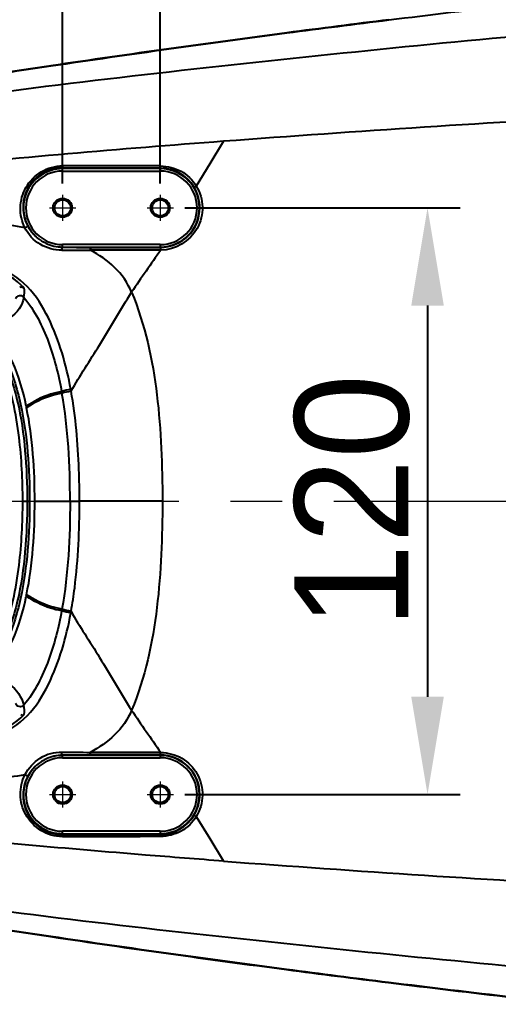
# Model space of a CAD drawing. Header units: millimetres. Extents: x 4086 to 8300, y 123 to 1549.
# Drawn here: x 6710.6 to 6740, y 1268.8 to 1329.6 of the extents above; entities that cross this region are included whole.
import ezdxf

# ---------------------------------------------------------------- set-up
doc = ezdxf.new("R2010")
doc.units = ezdxf.units.MM
doc.linetypes.add('CENTER2', pattern=[28.575, 19.05, -3.175, 3.175, -3.175])
doc.layers.add('中心线层', color=7, linetype='CENTER2', lineweight=0)
doc.layers.add('轮廓实线层', color=7, linetype='Continuous', lineweight=30)
doc.styles.add('思源黑', font='SourceHanSansCN-Normal.ttf')
doc.dimstyles.new('尺寸标注_3_10比例', dxfattribs={"dimtxt": 7, "dimasz": 6, "dimexe": 2, "dimexo": 1.5, "dimgap": 1, "dimtad": 1, "dimdec": 1, "dimlfac": 3.333333, "dimdsep": 46, "dimtxsty": '思源黑', "dimcen": 0.09, "dimadec": 0, "dimazin": 0, "dimtp": 0.01, "dimtm": 0.01, "dimtfac": 1, "dimtdec": 1, "dimtofl": 0, "dimtmove": 0, "dimatfit": 3, "dimfxl": 0, "dimtolj": 1, "dimarcsym": 0})

# ---------------------------------------------------------------- blocks, each defined once
blk = doc.blocks.new('*D2891')
at = {"layer": 'Defpoints', "color": 0}
for p in [(6719.248, 1318.055), (6719.248, 1282.055), (6735.664, 1282.055)]:
    blk.add_point(p, dxfattribs=at)
at = {"layer": '轮廓实线层', "color": 0, "lineweight": -2}
for p, q in [((6720.748, 1318.055), (6737.664, 1318.055)), ((6735.664, 1312.055), (6735.664, 1288.055)), ((6720.748, 1282.055), (6737.664, 1282.055))]:
    blk.add_line(p, q, dxfattribs=at)
at = {"layer": '轮廓实线层', "color": 0}
for points in [[(6736.664, 1312.055), (6734.664, 1312.055), (6735.664, 1318.055)], [(6734.664, 1288.055), (6736.664, 1288.055), (6735.664, 1282.055)]]:
    blk.add_solid(points, dxfattribs=at)
at = {"layer": '轮廓实线层', "color": 0, "insert": (6731.038, 1300.055), "char_height": 7, "attachment_point": 5, "rotation": 90, "style": '思源黑'}
blk.add_mtext('\\A1;120', dxfattribs=at)
blk = doc.blocks.new('*D2893')
at = {"layer": 'Defpoints', "color": 0}
for p in [(6761.998, 1339.023), (6761.998, 1321.055), (6719.248, 1318.055)]:
    blk.add_point(p, dxfattribs=at)
at = {"layer": '轮廓实线层', "color": 0, "lineweight": -2}
for p, q in [((6719.248, 1319.555), (6719.248, 1341.023)), ((6761.998, 1322.555), (6761.998, 1341.023)), ((6725.248, 1339.023), (6755.998, 1339.023))]:
    blk.add_line(p, q, dxfattribs=at)
at = {"layer": '轮廓实线层', "color": 0}
for points in [[(6725.248, 1340.023), (6725.248, 1338.023), (6719.248, 1339.023)], [(6755.998, 1338.023), (6755.998, 1340.023), (6761.998, 1339.023)]]:
    blk.add_solid(points, dxfattribs=at)
at = {"layer": '轮廓实线层', "color": 0, "insert": (6740.623, 1343.649), "char_height": 7, "attachment_point": 5, "style": '思源黑'}
blk.add_mtext('\\A1;142.5', dxfattribs=at)
blk = doc.blocks.new('*D2894')
at = {"layer": 'Defpoints', "color": 0}
for p in [(6719.248, 1353.4), (6713.248, 1318.055), (6719.248, 1318.055)]:
    blk.add_point(p, dxfattribs=at)
at = {"layer": '轮廓实线层', "color": 0, "lineweight": -2}
for p, q in [((6713.248, 1319.555), (6713.248, 1355.4)), ((6719.248, 1319.555), (6719.248, 1355.4)), ((6707.248, 1353.4), (6701.248, 1353.4)), ((6725.248, 1353.4), (6742.877, 1353.4))]:
    blk.add_line(p, q, dxfattribs=at)
at = {"layer": '轮廓实线层', "color": 0}
for points in [[(6707.248, 1352.4), (6707.248, 1354.4), (6713.248, 1353.4)], [(6725.248, 1354.4), (6725.248, 1352.4), (6719.248, 1353.4)]]:
    blk.add_solid(points, dxfattribs=at)
at = {"layer": '轮廓实线层', "color": 0, "insert": (6737.062, 1358.026), "char_height": 7, "attachment_point": 5, "style": '思源黑'}
blk.add_mtext('\\A1;20', dxfattribs=at)
blk = doc.blocks.new('*D2895')
at = {"layer": 'Defpoints', "color": 0}
for p in [(6713.248, 1339.002), (6713.248, 1318.055), (6680.248, 1300.055)]:
    blk.add_point(p, dxfattribs=at)
at = {"layer": '轮廓实线层', "color": 0, "lineweight": -2}
for p, q in [((6680.248, 1301.555), (6680.248, 1341.002)), ((6713.248, 1319.555), (6713.248, 1341.002)), ((6686.248, 1339.002), (6707.248, 1339.002))]:
    blk.add_line(p, q, dxfattribs=at)
at = {"layer": '轮廓实线层', "color": 0}
for points in [[(6686.248, 1340.002), (6686.248, 1338.002), (6680.248, 1339.002)], [(6707.248, 1338.002), (6707.248, 1340.002), (6713.248, 1339.002)]]:
    blk.add_solid(points, dxfattribs=at)
at = {"layer": '轮廓实线层', "color": 0, "insert": (6696.748, 1343.628), "char_height": 7, "attachment_point": 5, "style": '思源黑'}
blk.add_mtext('\\A1;110', dxfattribs=at)

msp = doc.modelspace()

# ---------------------------------------------------------------- linework, layer by layer
for p, q in [((6723.136, 1322.14), (6722.291, 1320.754)), ((6722.291, 1320.754), (6721.461, 1319.395)), ((6713.248, 1320.31), (6713.248, 1320.515)), ((6719.248, 1320.499), (6713.248, 1320.515)), ((6719.248, 1320.46), (6713.248, 1320.46)), ((6713.248, 1320.31), (6719.248, 1320.31)), ((6719.248, 1320.499), (6719.248, 1320.31)), ((6713.248, 1315.64), (6713.248, 1315.799)), ((6719.248, 1315.799), (6713.248, 1315.799)), ((6719.248, 1315.799), (6719.248, 1315.623)), ((6713.248, 1315.649), (6719.248, 1315.649)), ((6710.798, 1300.055), (6711.223, 1300.055)), ((6711.537, 1300.055), (6714.284, 1300.055)), ((6719.378, 1300.055), (6714.284, 1300.055)), ((6713.248, 1284.31), (6713.248, 1284.469)), ((6719.248, 1284.46), (6713.248, 1284.46)), ((6713.248, 1284.31), (6719.248, 1284.31)), ((6719.275, 1284.644), (6714.946, 1284.644)), ((6719.248, 1284.486), (6719.248, 1284.31)), ((6721.461, 1280.713), (6722.291, 1279.354)), ((6713.248, 1279.594), (6713.248, 1279.799)), ((6719.248, 1279.799), (6713.248, 1279.799)), ((6713.248, 1279.649), (6719.248, 1279.649)), ((6713.248, 1279.594), (6718.005, 1279.607)), ((6718.005, 1279.607), (6719.248, 1279.61)), ((6719.26, 1279.475), (6718.005, 1279.473)), ((6719.248, 1279.799), (6719.248, 1279.61)), ((6722.291, 1279.355), (6723.136, 1277.969))]:
    msp.add_line(p, q)
for centre, radius in [((6713.248, 1318.055), 0.585), ((6713.248, 1318.055), 0.495), ((6719.248, 1318.055), 0.585), ((6719.248, 1318.055), 0.495), ((6713.248, 1282.055), 0.585), ((6713.248, 1282.055), 0.495), ((6719.248, 1282.055), 0.585), ((6719.248, 1282.055), 0.495)]:
    msp.add_circle(centre, radius)
for centre, radius, start, end in [((6836.076, 501.615), 834.308, 96.020618, 97.076979), ((6846.07, 419.224), 917.329, 97.062436, 97.456974), ((6842.882, 445.506), 890.827, 97.06673, 97.472993), ((6833.766, 511.344), 824.39, 97.439978, 98.456834), ((6839.007, 472.899), 863.163, 97.454496, 98.425642), ((6810.146, 670.995), 663.002, 98.466766, 98.855048), ((6796.947, 757.426), 575.544, 98.434028, 98.881298), ((6817.707, 55.199), 1270.464, 93.153087, 94.268961), ((6782.26, 531.421), 792.925, 94.276239, 95.66362), ((6716.253, 669.525), 651.116, 89.735431, 90.263452), ((6713.248, 1318.055), 2.405, 90, 226.11623), ((6713.248, 1318.055), 2.255, 90, 270), ((6719.24, 1318.062), 2.437, 31.33845, 89.82046), ((6719.248, 1318.055), 2.405, 270, 90), ((6719.248, 1318.055), 2.255, 270, 90), ((6719.239, 1318.061), 2.437, 270.19495, 359.85319), ((6713.297, 1318.119), 2.486, 207.52613, 226.32676), ((6713.248, 1318.055), 2.405, 244.41371, 270), ((6710.69, 1777.672), 462.226, 270.31169, 270.52752), ((6716.919, 1658.049), 342.429, 269.38563, 269.67381), ((6717.415, 1794.311), 478.691, 269.70729, 270.21931), ((6891.647, 1194.1), 210.812, 144.85103, 145.70491), ((6690.564, 1302.68), 22.991, 10.00228, 10.27428), ((6688.893, 1302.303), 25.281, 10.25171, 10.48411), ((6692.335, 1302.034), 19.072, 11.36267, 11.64741), ((6692.335, 1298.075), 19.072, 348.35259, 348.63733), ((6690.564, 1297.429), 22.991, 349.72584, 349.99783), ((6688.895, 1297.806), 25.279, 349.51584, 349.74705), ((6905.629, 1415.683), 227.813, 214.32368, 215.11385), ((6713.248, 1282.055), 2.255, 90, 270), ((6713.276, 1282.013), 2.455, 115.7723, 133.69898), ((6713.248, 1282.055), 2.405, 90, 115.58661), ((6716.919, 942.061), 342.427, 90.32619, 90.61437), ((6717.415, 805.832), 478.658, 89.78067, 90.29273), ((6719.239, 1282.048), 2.438, 0.14544, 89.80386), ((6719.248, 1282.055), 2.405, 270, 90), ((6719.248, 1282.055), 2.255, 270, 90), ((6713.248, 1282.055), 2.405, 133.88488, 270), ((6713.297, 1281.99), 2.486, 133.67448, 152.47433), ((6719.24, 1282.047), 2.437, 270.17964, 328.65595), ((6713.219, 1281.38), 1.905, 270.4522, 271.21277), ((6716.21, 2680.914), 1401.442, 269.879377, 270.07341), ((6815.473, 2509.802), 1235.288, 265.713196, 266.860335), ((6809.56, 1925.184), 659.028, 261.141505, 261.531938), ((6796.878, 1842.233), 575.089, 261.117262, 261.564667), ((6833.983, 2090.367), 826.007, 261.543599, 262.558277), ((6838.965, 2126.905), 862.856, 261.573197, 262.544511), ((6845.689, 2177.694), 914.115, 262.539676, 262.935047), ((6842.889, 2154.66), 890.885, 262.525887, 262.931556), ((6836.777, 2104.36), 840.241, 262.923097, 263.972681), ((6836.093, 2098.637), 834.451, 262.921303, 263.978137)]:
    msp.add_arc(centre, radius, start, end)
for points, knots in [([(6697.854, 1323.441), (6705.885, 1324.793), (6722.113, 1326.755), (6738.365, 1328.373), (6746.524, 1329.096)], [0, 0, 0, 0, 0.498581, 1, 1, 1, 1]), ([(6710.933, 1316.838), (6710.747, 1317.214), (6710.549, 1318.076), (6710.911, 1319.37), (6711.873, 1320.378), (6712.8, 1320.626), (6713.259, 1320.634)], [0, 0, 0, 0, 0.239775, 0.481588, 0.737941, 1, 1, 1, 1]), ([(6713.248, 1320.515), (6713.257, 1320.52), (6713.25, 1320.573), (6713.259, 1320.605), (6713.259, 1320.634)], [0, 0, 0, 0, 0.272446, 1, 1, 1, 1]), ([(6719.248, 1320.499), (6719.26, 1320.504), (6719.25, 1320.566), (6719.259, 1320.602), (6719.26, 1320.634)], [0, 0, 0, 0, 0.303704, 1, 1, 1, 1]), ([(6719.26, 1320.634), (6719.694, 1320.608), (6720.583, 1320.417), (6721.23, 1319.764), (6721.461, 1319.395)], [0, 0, 0, 0, 0.500466, 1, 1, 1, 1]), ([(6713.248, 1320.515), (6712.601, 1320.517), (6711.29, 1319.97), (6710.806, 1318.659), (6710.816, 1318.055)], [0, 0, 0, 0, 0.516521, 1, 1, 1, 1]), ([(6721.461, 1319.395), (6721.689, 1319.01), (6721.96, 1318.104), (6721.54, 1316.324), (6720.143, 1315.434), (6719.275, 1315.465)], [0, 0, 0, 0, 0.253597, 0.508282, 1, 1, 1, 1]), ([(6721.321, 1319.329), (6721.333, 1319.318), (6721.391, 1319.364), (6721.431, 1319.377), (6721.461, 1319.395)], [0, 0, 0, 0, 0.31286, 1, 1, 1, 1]), ([(6710.933, 1316.837), (6709.717, 1317.058), (6707.289, 1317.314), (6704.853, 1317.52), (6703.65, 1317.515)], [0, 0, 0, 0, 0.506707, 1, 1, 1, 1]), ([(6711.092, 1316.97), (6711.096, 1316.962), (6711.062, 1316.888), (6710.992, 1316.859), (6710.933, 1316.838)], [0, 0, 0, 0, 0.127444, 1, 1, 1, 1]), ([(6713.205, 1315.453), (6712.745, 1315.457), (6711.808, 1315.7), (6711.124, 1316.417), (6710.933, 1316.838)], [0, 0, 0, 0, 0.499024, 1, 1, 1, 1]), ([(6713.248, 1315.64), (6713.239, 1315.639), (6713.196, 1315.577), (6713.201, 1315.51), (6713.205, 1315.453)], [0, 0, 0, 0, 0.124595, 1, 1, 1, 1]), ([(6714.97, 1315.626), (6714.953, 1315.622), (6714.954, 1315.545), (6714.946, 1315.503), (6714.946, 1315.466)], [0, 0, 0, 0, 0.320389, 1, 1, 1, 1]), ([(6719.275, 1315.465), (6718.553, 1315.457), (6717.11, 1315.476), (6715.667, 1315.453), (6714.946, 1315.466)], [0, 0, 0, 0, 0.500669, 1, 1, 1, 1]), ([(6717.486, 1312.883), (6717.247, 1313.447), (6716.522, 1314.487), (6715.484, 1315.172), (6714.946, 1315.466)], [0, 0, 0, 0, 0.500034, 1, 1, 1, 1]), ([(6719.248, 1315.623), (6719.259, 1315.62), (6719.264, 1315.564), (6719.27, 1315.529), (6719.269, 1315.499)], [0, 0, 0, 0, 0.290111, 1, 1, 1, 1]), ([(6713.752, 1306.903), (6713.612, 1307.66), (6713.267, 1309.166), (6712.437, 1311.323), (6711.215, 1313.326), (6709.877, 1314.195), (6709.167, 1314.483)], [0, 0, 0, 0, 0.250441, 0.500768, 0.75076, 1, 1, 1, 1]), ([(6710.798, 1300.055), (6710.798, 1301.363), (6710.697, 1303.404), (6710.256, 1306.085), (6709.546, 1308.528), (6707.936, 1310.895), (6705.457, 1312.582), (6702.832, 1313.412), (6699.987, 1313.527), (6696.772, 1313.402), (6691.833, 1312.978), (6686.728, 1312.347), (6681.666, 1311.668), (6678.15, 1310.894), (6674.941, 1309.591), (6672.178, 1307.424), (6669.961, 1304.25), (6669.376, 1301.518), (6669.376, 1300.055)], [0, 0, 0, 0, 0.069199, 0.107696, 0.143473, 0.203115, 0.254552, 0.299265, 0.346875, 0.404226, 0.469471, 0.60886, 0.67622, 0.739471, 0.798812, 0.857706, 0.922641, 1, 1, 1, 1]), ([(6710.859, 1312.572), (6710.795, 1312.649), (6710.563, 1312.708), (6710.387, 1312.557), (6710.359, 1312.467)], [0, 0, 0, 0, 0.513287, 1, 1, 1, 1]), ([(6713.771, 1306.802), (6714.313, 1307.77), (6715.632, 1309.75), (6716.808, 1311.815), (6717.486, 1312.883)], [0, 0, 0, 0, 0.467257, 1, 1, 1, 1]), ([(6717.485, 1312.883), (6718.319, 1310.883), (6719.231, 1306.57), (6719.378, 1302.23), (6719.377, 1300.055)], [0, 0, 0, 0, 0.498873, 1, 1, 1, 1]), ([(6710.859, 1312.573), (6710.792, 1312.064), (6710.119, 1311.151), (6709.072, 1310.912), (6708.6, 1310.978)], [0, 0, 0, 0, 0.518754, 1, 1, 1, 1]), ([(6710.869, 1312.56), (6711.538, 1311.758), (6712.492, 1309.842), (6713, 1307.811), (6713.186, 1306.78)], [0, 0, 0, 0, 0.499262, 1, 1, 1, 1]), ([(6707.435, 1311.455), (6708.216, 1310.797), (6709.569, 1309.186), (6710.562, 1306.226), (6710.986, 1303.158), (6711.073, 1301.089), (6711.073, 1300.055)], [0, 0, 0, 0, 0.248198, 0.497392, 0.748452, 1, 1, 1, 1]), ([(6707.889, 1311.253), (6708.618, 1310.569), (6709.856, 1308.932), (6710.746, 1306.032), (6711.143, 1303.055), (6711.223, 1301.054), (6711.223, 1300.055)], [0, 0, 0, 0, 0.249915, 0.499976, 0.75003, 1, 1, 1, 1]), ([(6711.014, 1305.885), (6710.822, 1306.814), (6710.3, 1308.657), (6709.239, 1310.277), (6708.6, 1310.978)], [0, 0, 0, 0, 0.500116, 1, 1, 1, 1]), ([(6713.186, 1306.781), (6712.953, 1306.74), (6712.183, 1306.561), (6711.478, 1306.182), (6711.014, 1305.885)], [0, 0, 0, 0, 0.300698, 1, 1, 1, 1]), ([(6713.206, 1306.673), (6712.972, 1306.634), (6712.203, 1306.458), (6711.496, 1306.085), (6711.033, 1305.792)], [0, 0, 0, 0, 0.301771, 1, 1, 1, 1]), ([(6714.284, 1300.055), (6714.284, 1300.706), (6714.248, 1302.96), (6714.057, 1305.218), (6713.77, 1306.797)], [0, 0, 0, 0, 0.288689, 1, 1, 1, 1]), ([(6669.376, 1300.055), (6669.376, 1298.591), (6669.961, 1295.859), (6672.178, 1292.685), (6674.941, 1290.518), (6678.15, 1289.215), (6681.666, 1288.441), (6686.728, 1287.762), (6691.833, 1287.131), (6696.772, 1286.707), (6699.987, 1286.582), (6702.832, 1286.697), (6705.457, 1287.527), (6707.936, 1289.214), (6709.546, 1291.581), (6710.256, 1294.024), (6710.697, 1296.705), (6710.798, 1298.746), (6710.798, 1300.055)], [0, 0, 0, 0, 0.077359, 0.142294, 0.201188, 0.260529, 0.32378, 0.39114, 0.530529, 0.595774, 0.653125, 0.700735, 0.745448, 0.796885, 0.856527, 0.892304, 0.930801, 1, 1, 1, 1]), ([(6711.073, 1300.055), (6711.073, 1299.02), (6710.986, 1296.951), (6710.562, 1293.883), (6709.569, 1290.923), (6708.216, 1289.312), (6707.435, 1288.654)], [0, 0, 0, 0, 0.251552, 0.502616, 0.751809, 1, 1, 1, 1]), ([(6711.223, 1300.055), (6711.223, 1299.055), (6711.142, 1297.053), (6710.746, 1294.076), (6709.855, 1291.176), (6708.618, 1289.539), (6707.888, 1288.856)], [0, 0, 0, 0, 0.249974, 0.500033, 0.750095, 1, 1, 1, 1]), ([(6713.77, 1293.312), (6713.856, 1293.785), (6714.193, 1296.017), (6714.284, 1298.28), (6714.284, 1300.055)], [0, 0, 0, 0, 0.213234, 1, 1, 1, 1]), ([(6719.377, 1300.055), (6719.378, 1297.879), (6719.231, 1293.539), (6718.319, 1289.226), (6717.485, 1287.226)], [0, 0, 0, 0, 0.501127, 1, 1, 1, 1]), ([(6708.6, 1289.131), (6709.239, 1289.832), (6710.3, 1291.452), (6710.822, 1293.295), (6711.014, 1294.224)], [0, 0, 0, 0, 0.499884, 1, 1, 1, 1]), ([(6713.186, 1293.329), (6712.953, 1293.369), (6712.183, 1293.548), (6711.478, 1293.927), (6711.014, 1294.224)], [0, 0, 0, 0, 0.300698, 1, 1, 1, 1]), ([(6713.206, 1293.436), (6712.972, 1293.475), (6712.203, 1293.651), (6711.496, 1294.024), (6711.033, 1294.317)], [0, 0, 0, 0, 0.301771, 1, 1, 1, 1]), ([(6713.186, 1293.329), (6713, 1292.298), (6712.492, 1290.267), (6711.538, 1288.351), (6710.869, 1287.549)], [0, 0, 0, 0, 0.500738, 1, 1, 1, 1]), ([(6713.77, 1293.312), (6714.015, 1292.829), (6714.621, 1291.894), (6715.896, 1289.89), (6716.801, 1288.291), (6717.486, 1287.226)], [0, 0, 0, 0, 0.228022, 0.46735, 1, 1, 1, 1]), ([(6709.167, 1285.626), (6709.877, 1285.915), (6711.215, 1286.783), (6712.437, 1288.786), (6713.267, 1290.943), (6713.612, 1292.449), (6713.752, 1293.206)], [0, 0, 0, 0, 0.24924, 0.499232, 0.749559, 1, 1, 1, 1]), ([(6708.6, 1289.131), (6709.071, 1289.203), (6710.143, 1288.959), (6710.743, 1288.036), (6710.859, 1287.536)], [0, 0, 0, 0, 0.481391, 1, 1, 1, 1]), ([(6710.87, 1287.548), (6710.804, 1287.47), (6710.573, 1287.394), (6710.387, 1287.55), (6710.359, 1287.642)], [0, 0, 0, 0, 0.513283, 1, 1, 1, 1]), ([(6717.486, 1287.226), (6717.247, 1286.662), (6716.522, 1285.623), (6715.485, 1284.937), (6714.946, 1284.644)], [0, 0, 0, 0, 0.500036, 1, 1, 1, 1]), ([(6710.886, 1286.97), (6710.86, 1286.949), (6710.803, 1286.892), (6710.717, 1286.92), (6710.686, 1286.945)], [0, 0, 0, 0, 0.453069, 1, 1, 1, 1]), ([(6710.933, 1283.271), (6711.158, 1283.676), (6711.791, 1284.402), (6712.746, 1284.683), (6713.205, 1284.656)], [0, 0, 0, 0, 0.501193, 1, 1, 1, 1]), ([(6713.248, 1284.469), (6713.24, 1284.47), (6713.195, 1284.53), (6713.201, 1284.598), (6713.205, 1284.656)], [0, 0, 0, 0, 0.11667, 1, 1, 1, 1]), ([(6714.97, 1284.483), (6714.953, 1284.487), (6714.954, 1284.563), (6714.946, 1284.606), (6714.946, 1284.644)], [0, 0, 0, 0, 0.309225, 1, 1, 1, 1]), ([(6719.248, 1284.486), (6719.26, 1284.489), (6719.267, 1284.545), (6719.271, 1284.58), (6719.269, 1284.61)], [0, 0, 0, 0, 0.292035, 1, 1, 1, 1]), ([(6719.276, 1284.644), (6719.724, 1284.626), (6720.64, 1284.394), (6721.62, 1283.371), (6721.963, 1282.005), (6721.693, 1281.097), (6721.461, 1280.713)], [0, 0, 0, 0, 0.249986, 0.500384, 0.750662, 1, 1, 1, 1]), ([(6710.933, 1283.272), (6709.717, 1283.051), (6707.289, 1282.795), (6704.853, 1282.589), (6703.65, 1282.594)], [0, 0, 0, 0, 0.506707, 1, 1, 1, 1]), ([(6713.234, 1279.475), (6712.777, 1279.471), (6711.857, 1279.75), (6710.906, 1280.748), (6710.546, 1282.041), (6710.755, 1282.893), (6710.933, 1283.271)], [0, 0, 0, 0, 0.262018, 0.518336, 0.760118, 1, 1, 1, 1]), ([(6711.092, 1283.139), (6711.096, 1283.148), (6711.06, 1283.221), (6710.991, 1283.25), (6710.933, 1283.271)], [0, 0, 0, 0, 0.132697, 1, 1, 1, 1]), ([(6710.816, 1282.055), (6710.806, 1281.449), (6711.29, 1280.139), (6712.602, 1279.592), (6713.248, 1279.594)], [0, 0, 0, 0, 0.483727, 1, 1, 1, 1]), ([(6721.461, 1280.713), (6721.241, 1280.338), (6720.577, 1279.698), (6719.695, 1279.496), (6719.26, 1279.475)], [0, 0, 0, 0, 0.499552, 1, 1, 1, 1]), ([(6721.321, 1280.78), (6721.333, 1280.79), (6721.39, 1280.745), (6721.43, 1280.732), (6721.461, 1280.713)], [0, 0, 0, 0, 0.308384, 1, 1, 1, 1]), ([(6723.135, 1277.97), (6721.535, 1278.091), (6715.154, 1278.587), (6708.779, 1279.154), (6704.008, 1279.634)], [0, 0, 0, 0, 0.250816, 1, 1, 1, 1]), ([(6713.248, 1279.594), (6713.259, 1279.589), (6713.25, 1279.535), (6713.259, 1279.503), (6713.259, 1279.475)], [0, 0, 0, 0, 0.304446, 1, 1, 1, 1]), ([(6719.248, 1279.61), (6719.26, 1279.605), (6719.249, 1279.544), (6719.259, 1279.507), (6719.26, 1279.475)], [0, 0, 0, 0, 0.296982, 1, 1, 1, 1]), ([(6697.854, 1276.668), (6705.885, 1275.316), (6722.113, 1273.353), (6738.366, 1271.736), (6746.524, 1271.013)], [0, 0, 0, 0, 0.498582, 1, 1, 1, 1])]:
    msp.add_open_spline(points, degree=3, knots=knots)
for points in [[(6721.677, 1318.054), (6721.678, 1318.496), (6721.55, 1318.952), (6721.321, 1319.329)], [(6710.816, 1318.055), (6710.823, 1317.682), (6710.921, 1317.301), (6711.092, 1316.97)], [(6711.875, 1316.081), (6711.772, 1316.152), (6711.665, 1316.227), (6711.594, 1316.329)], [(6712.209, 1315.885), (6712.094, 1315.941), (6711.976, 1316), (6711.885, 1316.09)], [(6712.209, 1315.885), (6712.529, 1315.73), (6712.892, 1315.644), (6713.248, 1315.64)], [(6710.886, 1313.139), (6710.362, 1313.679), (6709.695, 1314.092), (6708.997, 1314.371)], [(6710.618, 1313.194), (6710.697, 1313.21), (6710.837, 1313.207), (6710.849, 1313.128)], [(6710.87, 1312.561), (6710.905, 1312.75), (6710.91, 1312.948), (6710.886, 1313.139)], [(6713.752, 1306.903), (6713.561, 1306.879), (6713.366, 1306.851), (6713.186, 1306.78)], [(6713.771, 1306.793), (6713.58, 1306.77), (6713.385, 1306.742), (6713.206, 1306.673)], [(6713.707, 1300.055), (6713.707, 1302.267), (6713.59, 1304.494), (6713.206, 1306.673)], [(6711.537, 1300.055), (6711.537, 1301.974), (6711.411, 1303.91), (6711.033, 1305.792)], [(6711.033, 1294.317), (6711.411, 1296.199), (6711.537, 1298.135), (6711.537, 1300.055)], [(6713.707, 1300.055), (6713.707, 1297.842), (6713.59, 1295.615), (6713.206, 1293.436)], [(6713.752, 1293.206), (6713.561, 1293.23), (6713.366, 1293.258), (6713.186, 1293.329)], [(6713.772, 1293.316), (6713.581, 1293.339), (6713.386, 1293.367), (6713.206, 1293.436)], [(6710.886, 1286.97), (6710.91, 1287.161), (6710.905, 1287.359), (6710.87, 1287.548)], [(6708.984, 1285.733), (6709.687, 1286.013), (6710.359, 1286.427), (6710.886, 1286.97)], [(6713.248, 1284.469), (6712.892, 1284.465), (6712.529, 1284.379), (6712.209, 1284.224)], [(6713.205, 1284.656), (6713.785, 1284.654), (6714.366, 1284.648), (6714.946, 1284.644)], [(6711.092, 1283.139), (6710.921, 1282.808), (6710.823, 1282.427), (6710.816, 1282.055)], [(6721.321, 1280.78), (6721.55, 1281.156), (6721.678, 1281.613), (6721.677, 1282.055)]]:
    msp.add_open_spline(points, degree=3)
at = {"layer": '中心线层'}
for p, q in [((6713.248, 1318.858), (6713.248, 1317.251)), ((6719.248, 1318.858), (6719.248, 1317.251)), ((6712.44, 1318.055), (6714.055, 1318.055)), ((6718.44, 1318.055), (6720.055, 1318.055)), ((6672.763, 1300.055), (7054.208, 1300.055)), ((6713.248, 1282.858), (6713.248, 1281.251)), ((6719.248, 1282.858), (6719.248, 1281.251)), ((6712.44, 1282.055), (6714.055, 1282.055)), ((6718.44, 1282.055), (6720.055, 1282.055))]:
    msp.add_line(p, q, dxfattribs=at)

# ---------------------------------------------------------------- dimensions: what is measured, and where the dimension line sits
at = {"layer": '轮廓实线层'}
dim = msp.add_linear_dim(base=(6719.248, 1353.4), p1=(6713.248, 1318.055), p2=(6719.248, 1318.055), dimstyle='尺寸标注_3_10比例', dxfattribs=at)
dim.commit()
dim.dimension.update_dxf_attribs({"geometry": '*D2894', "text_midpoint": (6737.062, 1353.4), "dimtype": 160})
for base, p1, p2, picture, middle in [((6713.248, 1339.002), (6680.248, 1300.055), (6713.248, 1318.055), '*D2895', (6696.748, 1343.628)), ((6761.998, 1339.023), (6719.248, 1318.055), (6761.998, 1321.055), '*D2893', (6740.623, 1343.649))]:
    dim = msp.add_linear_dim(base=base, p1=p1, p2=p2, dimstyle='尺寸标注_3_10比例', dxfattribs=at)
    dim.commit()
    dim.dimension.update_dxf_attribs({"geometry": picture, "text_midpoint": middle})
dim = msp.add_linear_dim(base=(6735.664, 1282.055), p1=(6719.248, 1318.055), p2=(6719.248, 1282.055), angle=90, dimstyle='尺寸标注_3_10比例', dxfattribs=at)
dim.commit()
dim.dimension.update_dxf_attribs({"geometry": '*D2891', "text_midpoint": (6731.038, 1300.055)})

doc.saveas('drawing.dxf')
